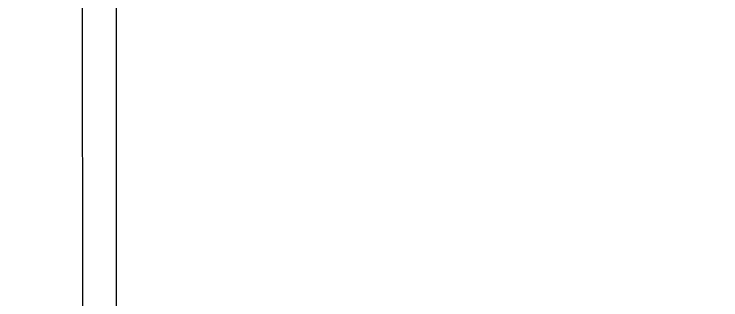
# Model space of a CAD drawing. Header units: metres. Extents: x -1.5 to 23.8, y -25.4 to 20.7.
# Drawn here: x 17.6 to 19.675, y 4.26 to 5.099 of the extents above; entities that cross this region are included whole.
import ezdxf

# ---------------------------------------------------------------- set-up
doc = ezdxf.new("R2010")
doc.units = ezdxf.units.M
doc.layers.add('A-SECT B-MCUT', color=255, linetype='Continuous', lineweight=20)

msp = doc.modelspace()

# ---------------------------------------------------------------- hatches: boundary and pattern name
at = {"layer": 'A-SECT B-MCUT'}
h = msp.add_hatch(dxfattribs=at)
h.set_pattern_fill('ANGLE', color=256)
h.set_pattern_definition([(0, (0, 0), (0, 6.985), [5.08, -1.905]), (90, (0, 0), (-6.985, 4e-16), [5.08, -1.905])])
h.paths.add_polyline_path([(17.7, 4.5625), (17.65, 4.5625), (17.6327, 4.5103), (17.6, 4.517), (17.6, 3.9375), (17.62, 3.9375), (17.625, 3.9625), (17.645, 3.9625), (17.65, 3.9375), (17.7, 3.9375)])
h.paths.add_polyline_path([(17.7, 5.1875), (17.65, 5.1875), (17.6327, 5.1353), (17.6, 5.142), (17.6, 4.5625), (17.62, 4.5625), (17.625, 4.5875), (17.645, 4.5875), (17.65, 4.5625), (17.7, 4.5625)])
h.paths.add_polyline_path([(17.7, 5.8125), (17.65, 5.8125), (17.6327, 5.7603), (17.6, 5.767), (17.6, 5.1875), (17.62, 5.1875), (17.625, 5.2125), (17.645, 5.2125), (17.65, 5.1875), (17.7, 5.1875)])
h.paths.add_polyline_path([(18, 5.9236), (17.6, 5.9236), (17.6, 5.767), (17.6327, 5.7603), (17.65, 5.8125), (17.7, 5.8125), (17.7, 5.85), (18, 5.85)])
h.paths.add_polyline_path([(18, 6), (17.6, 6), (17.6, 5.9236), (18, 5.9236)])
h.paths.add_polyline_path([(20.5, 6), (20.2, 6), (20.2, 5.9236), (20.5, 5.9236)])
h.paths.add_polyline_path([(20.5, 5.9236), (20.2, 5.9236), (20.2, 5.85), (20.5, 5.85)])
h.paths.add_polyline_path([(21.1, 6.1152), (20.5, 6.1152), (20.5, 5.9236), (21.1, 5.9236)])
h.paths.add_polyline_path([(21.1, 5.9236), (20.5, 5.9236), (20.5, 5.7152), (21.1, 5.7152)])

# ---------------------------------------------------------------- linework, layer by layer
at = {"layer": 'A-SECT B-MCUT', "lineweight": -2}
for p, q in [((17.8, 5.85), (17.8015, 0.15)), ((17.9, 5.85), (17.9, 0.15))]:
    msp.add_line(p, q, dxfattribs=at)

doc.saveas('drawing.dxf')
